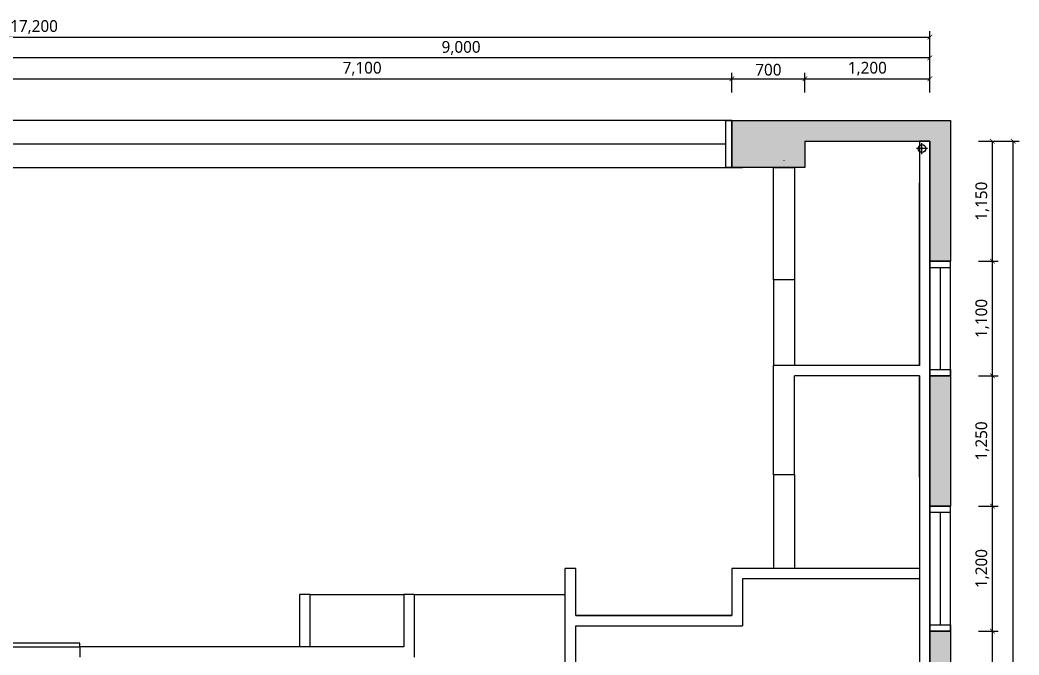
# Model space of a CAD drawing. Header units: metres. Extents: x 11578468 to 47831421, y -58341524 to -14256839.
# Drawn here: x 23850020 to 23859611, y -29133399 to -29127306 of the extents above; entities that cross this region are included whole.
import ezdxf

# ---------------------------------------------------------------- set-up
doc = ezdxf.new("R2010")
doc.units = ezdxf.units.M
doc.header["$LTSCALE"] = 50
doc.header["$MEASUREMENT"] = 0
doc.layers.get('0').update_dxf_attribs({"linetype": 'CONTINUOUS'})
doc.layers.get('DEFPOINTS').update_dxf_attribs({"linetype": 'CONTINUOUS'})
for name, color, linetype in [('3.기호.계단선', 30, 'CONTINUOUS'), ('wall', 3, 'CONTINUOUS'), ('WIN', 4, 'CONTINUOUS')]:
    doc.layers.add(name, color=color, linetype=linetype)
for name, color, linetype, lineweight in [('DIM', 7, 'CONTINUOUS', 15), ('ha', 8, 'CONTINUOUS', 5), ('wall2', 3, 'CONTINUOUS', 25)]:
    doc.layers.add(name, color=color, linetype=linetype, lineweight=lineweight)
doc.styles.add('N 맑은고딕', font='malgun.ttf')
doc.dimstyles.new('JJ IN 45', dxfattribs={"dimscale": 45, "dimtxt": 2.5, "dimasz": 1, "dimexe": 1.25, "dimexo": 1.5, "dimtad": 1, "dimdec": 6, "dimlunit": 6, "dimtxsty": 'N 맑은고딕', "dimblk": 'ARCHTICK', "dimcen": 2.5, "dimclrd": 256, "dimclre": 256, "dimclrt": 256, "dimadec": 0, "dimazin": 0, "dimtfac": 1, "dimtdec": 6, "dimtix": 1, "dimtmove": 0, "dimatfit": 3, "dimldrblk": 'ARCHTICK', "dimfxl": 1, "dimarcsym": 0})

# ---------------------------------------------------------------- blocks, each defined once
blk = doc.blocks.new('*U358')
at = {"layer": 'WIN', "linetype": 'Continuous'}
blk.add_line((60, -25), (7040, -25), dxfattribs=at)
for points in [[(0, -250), (7100, -250), (7100, 200), (0, 200)], [(0, -250), (60, -250), (60, 200), (0, 200)], [(7100, -250), (7040, -250), (7040, 200), (7100, 200)]]:
    blk.add_lwpolyline(points, close=True, dxfattribs=at)
blk = doc.blocks.new('*U1962')
at = {"layer": 'WIN', "linetype": 'Continuous'}
blk.add_line((60, 100), (1040, 100), dxfattribs=at)
for points in [[(0, 0), (1100, 0), (1100, 200), (0, 200)], [(0, 0), (60, 0), (60, 200), (0, 200)], [(1100, 0), (1040, 0), (1040, 200), (1100, 200)]]:
    blk.add_lwpolyline(points, close=True, dxfattribs=at)
blk = doc.blocks.new('*U1960')
at = {"layer": 'WIN', "linetype": 'Continuous'}
blk.add_line((60, 100), (1140, 100), dxfattribs=at)
for points in [[(0, 0), (1200, 0), (1200, 200), (0, 200)], [(0, 0), (60, 0), (60, 200), (0, 200)], [(1200, 0), (1140, 0), (1140, 200), (1200, 200)]]:
    blk.add_lwpolyline(points, close=True, dxfattribs=at)
blk = doc.blocks.new('_ArchTick')
at = {"color": 0, "linetype": 'ByBlock', "const_width": 0.15}
blk.add_lwpolyline([(-0.5, -0.5), (0.5, 0.5)], dxfattribs=at)
blk = doc.blocks.new('*D385')
at = {"layer": 'DEFPOINTS', "color": 0, "transparency": 16777216}
for p in [(23746102, -29128457), (23746102, -29129607), (23746302, -29129607)]:
    blk.add_point(p, dxfattribs=at)
at = {"layer": 'DIM', "lineweight": -2, "transparency": 16777216}
for p, q in [((23746169.5, -29128457), (23746358.3, -29128457)), ((23746302, -29128457), (23746302, -29129607)), ((23746169.5, -29129607), (23746358.3, -29129607))]:
    blk.add_line(p, q, dxfattribs=at)
at = {"layer": 'DIM', "lineweight": -2, "transparency": 16777216, "xscale": 45, "yscale": 45, "zscale": 45}
for p, rotation in [((23746302, -29128457), 90), ((23746302, -29129607), 270)]:
    blk.add_blockref('_ArchTick', p, dxfattribs=dict(at, rotation=rotation))
at = {"layer": 'DIM', "transparency": 16777216, "insert": (23746206, -29129032), "char_height": 112.5, "attachment_point": 5, "rotation": 90, "style": 'N 맑은고딕'}
blk.add_mtext('1,150', dxfattribs=at)
blk = doc.blocks.new('*D386')
at = {"layer": 'DEFPOINTS', "color": 0, "transparency": 16777216}
for p in [(23746102, -29129607), (23746102, -29130707), (23746302, -29130707)]:
    blk.add_point(p, dxfattribs=at)
at = {"layer": 'DIM', "lineweight": -2, "transparency": 16777216}
for p, q in [((23746169.5, -29129607), (23746358.3, -29129607)), ((23746302, -29129607), (23746302, -29130707)), ((23746169.5, -29130707), (23746358.3, -29130707))]:
    blk.add_line(p, q, dxfattribs=at)
at = {"layer": 'DIM', "lineweight": -2, "transparency": 16777216, "xscale": 45, "yscale": 45, "zscale": 45}
for p, rotation in [((23746302, -29129607), 90), ((23746302, -29130707), 270)]:
    blk.add_blockref('_ArchTick', p, dxfattribs=dict(at, rotation=rotation))
at = {"layer": 'DIM', "transparency": 16777216, "insert": (23746206, -29130157), "char_height": 112.5, "attachment_point": 5, "rotation": 90, "style": 'N 맑은고딕'}
blk.add_mtext('1,100', dxfattribs=at)
blk = doc.blocks.new('*D387')
at = {"layer": 'DEFPOINTS', "color": 0, "transparency": 16777216}
for p in [(23746102, -29130707), (23746102, -29131957), (23746302, -29131957)]:
    blk.add_point(p, dxfattribs=at)
at = {"layer": 'DIM', "lineweight": -2, "transparency": 16777216}
for p, q in [((23746169.5, -29130707), (23746358.3, -29130707)), ((23746302, -29130707), (23746302, -29131957)), ((23746169.5, -29131957), (23746358.3, -29131957))]:
    blk.add_line(p, q, dxfattribs=at)
at = {"layer": 'DIM', "lineweight": -2, "transparency": 16777216, "xscale": 45, "yscale": 45, "zscale": 45}
for p, rotation in [((23746302, -29130707), 90), ((23746302, -29131957), 270)]:
    blk.add_blockref('_ArchTick', p, dxfattribs=dict(at, rotation=rotation))
at = {"layer": 'DIM', "transparency": 16777216, "insert": (23746206, -29131332), "char_height": 112.5, "attachment_point": 5, "rotation": 90, "style": 'N 맑은고딕'}
blk.add_mtext('1,250', dxfattribs=at)
blk = doc.blocks.new('*D388')
at = {"layer": 'DEFPOINTS', "color": 0, "transparency": 16777216}
for p in [(23746102, -29131957), (23746102, -29133157), (23746302, -29133157)]:
    blk.add_point(p, dxfattribs=at)
at = {"layer": 'DIM', "lineweight": -2, "transparency": 16777216}
for p, q in [((23746169.5, -29131957), (23746358.3, -29131957)), ((23746302, -29131957), (23746302, -29133157)), ((23746169.5, -29133157), (23746358.3, -29133157))]:
    blk.add_line(p, q, dxfattribs=at)
at = {"layer": 'DIM', "lineweight": -2, "transparency": 16777216, "xscale": 45, "yscale": 45, "zscale": 45}
for p, rotation in [((23746302, -29131957), 90), ((23746302, -29133157), 270)]:
    blk.add_blockref('_ArchTick', p, dxfattribs=dict(at, rotation=rotation))
at = {"layer": 'DIM', "transparency": 16777216, "insert": (23746206, -29132557), "char_height": 112.5, "attachment_point": 5, "rotation": 90, "style": 'N 맑은고딕'}
blk.add_mtext('1,200', dxfattribs=at)
blk = doc.blocks.new('*D389')
at = {"layer": 'DEFPOINTS', "color": 0, "transparency": 16777216}
for p in [(23746102, -29133157), (23746102, -29139657), (23746302, -29139657)]:
    blk.add_point(p, dxfattribs=at)
at = {"layer": 'DIM', "lineweight": -2, "transparency": 16777216}
for p, q in [((23746169.5, -29133157), (23746358.3, -29133157)), ((23746302, -29133157), (23746302, -29139657)), ((23746169.5, -29139657), (23746358.3, -29139657))]:
    blk.add_line(p, q, dxfattribs=at)
at = {"layer": 'DIM', "lineweight": -2, "transparency": 16777216, "xscale": 45, "yscale": 45, "zscale": 45}
for p, rotation in [((23746302, -29133157), 90), ((23746302, -29139657), 270)]:
    blk.add_blockref('_ArchTick', p, dxfattribs=dict(at, rotation=rotation))
at = {"layer": 'DIM', "transparency": 16777216, "insert": (23746206.3, -29136407), "char_height": 112.5, "attachment_point": 5, "rotation": 90, "style": 'N 맑은고딕'}
blk.add_mtext('6,500', dxfattribs=at)
blk = doc.blocks.new('*D394')
at = {"layer": 'DEFPOINTS', "color": 0, "transparency": 16777216}
for p in [(23746102, -29128457), (23746502, -29128457), (23746102, -29144457)]:
    blk.add_point(p, dxfattribs=at)
at = {"layer": 'DIM', "lineweight": -2, "transparency": 16777216}
for p, q in [((23746169.5, -29128457), (23746558.3, -29128457)), ((23746502, -29144457), (23746502, -29128457)), ((23746169.5, -29144457), (23746558.3, -29144457))]:
    blk.add_line(p, q, dxfattribs=at)
at = {"layer": 'DIM', "lineweight": -2, "transparency": 16777216, "xscale": 45, "yscale": 45, "zscale": 45}
for p, rotation in [((23746502, -29128457), 90), ((23746502, -29144457), 270)]:
    blk.add_blockref('_ArchTick', p, dxfattribs=dict(at, rotation=rotation))
at = {"layer": 'DIM', "transparency": 16777216, "insert": (23746406, -29136457), "char_height": 112.5, "attachment_point": 5, "rotation": 90, "style": 'N 맑은고딕'}
blk.add_mtext('16,000', dxfattribs=at)
blk = doc.blocks.new('*D400')
at = {"layer": 'DEFPOINTS', "color": 0, "transparency": 16777216}
for p in [(23743802, -29127857), (23736702, -29128057), (23743802, -29128057)]:
    blk.add_point(p, dxfattribs=at)
at = {"layer": 'DIM', "lineweight": -2, "transparency": 16777216}
for p, q in [((23736702, -29127989.5), (23736702, -29127800.8)), ((23743802, -29127989.5), (23743802, -29127800.8)), ((23736702, -29127857), (23743802, -29127857))]:
    blk.add_line(p, q, dxfattribs=at)
at = {"layer": 'DIM', "lineweight": -2, "transparency": 16777216, "xscale": 45, "yscale": 45, "zscale": 45, "rotation": 180}
blk.add_blockref('_ArchTick', (23736702, -29127857), dxfattribs=at)
at = {"layer": 'DIM', "lineweight": -2, "transparency": 16777216, "xscale": 45, "yscale": 45, "zscale": 45}
blk.add_blockref('_ArchTick', (23743802, -29127857), dxfattribs=at)
at = {"layer": 'DIM', "transparency": 16777216, "insert": (23740252, -29127761), "char_height": 112.5, "attachment_point": 5, "style": 'N 맑은고딕'}
blk.add_mtext('7,100', dxfattribs=at)
blk = doc.blocks.new('*D401')
at = {"layer": 'DEFPOINTS', "color": 0, "transparency": 16777216}
for p in [(23744502, -29127857), (23743802, -29128057), (23744502, -29128057)]:
    blk.add_point(p, dxfattribs=at)
at = {"layer": 'DIM', "lineweight": -2, "transparency": 16777216}
for p, q in [((23743802, -29127989.5), (23743802, -29127800.8)), ((23744502, -29127989.5), (23744502, -29127800.8)), ((23743802, -29127857), (23744502, -29127857))]:
    blk.add_line(p, q, dxfattribs=at)
at = {"layer": 'DIM', "lineweight": -2, "transparency": 16777216, "xscale": 45, "yscale": 45, "zscale": 45, "rotation": 180}
blk.add_blockref('_ArchTick', (23743802, -29127857), dxfattribs=at)
at = {"layer": 'DIM', "lineweight": -2, "transparency": 16777216, "xscale": 45, "yscale": 45, "zscale": 45}
blk.add_blockref('_ArchTick', (23744502, -29127857), dxfattribs=at)
at = {"layer": 'DIM', "transparency": 16777216, "insert": (23744152, -29127770.8), "char_height": 112.5, "attachment_point": 5, "style": 'N 맑은고딕'}
blk.add_mtext('700', dxfattribs=at)
blk = doc.blocks.new('*D402')
at = {"layer": 'DEFPOINTS', "color": 0, "transparency": 16777216}
for p in [(23745702, -29127857), (23744502, -29128057), (23745702, -29128057)]:
    blk.add_point(p, dxfattribs=at)
at = {"layer": 'DIM', "lineweight": -2, "transparency": 16777216}
for p, q in [((23744502, -29127989.5), (23744502, -29127800.8)), ((23745702, -29127989.5), (23745702, -29127800.8)), ((23744502, -29127857), (23745702, -29127857))]:
    blk.add_line(p, q, dxfattribs=at)
at = {"layer": 'DIM', "lineweight": -2, "transparency": 16777216, "xscale": 45, "yscale": 45, "zscale": 45, "rotation": 180}
blk.add_blockref('_ArchTick', (23744502, -29127857), dxfattribs=at)
at = {"layer": 'DIM', "lineweight": -2, "transparency": 16777216, "xscale": 45, "yscale": 45, "zscale": 45}
blk.add_blockref('_ArchTick', (23745702, -29127857), dxfattribs=at)
at = {"layer": 'DIM', "transparency": 16777216, "insert": (23745102, -29127761), "char_height": 112.5, "attachment_point": 5, "style": 'N 맑은고딕'}
blk.add_mtext('1,200', dxfattribs=at)
blk = doc.blocks.new('*D403')
at = {"layer": 'DEFPOINTS', "color": 0, "transparency": 16777216}
for p in [(23736702, -29127657), (23736702, -29128057), (23745702, -29128057)]:
    blk.add_point(p, dxfattribs=at)
at = {"layer": 'DIM', "lineweight": -2, "transparency": 16777216}
for p, q in [((23736702, -29127989.5), (23736702, -29127600.8)), ((23745702, -29127989.5), (23745702, -29127600.8)), ((23745702, -29127657), (23736702, -29127657))]:
    blk.add_line(p, q, dxfattribs=at)
at = {"layer": 'DIM', "lineweight": -2, "transparency": 16777216, "xscale": 45, "yscale": 45, "zscale": 45, "rotation": 180}
blk.add_blockref('_ArchTick', (23736702, -29127657), dxfattribs=at)
at = {"layer": 'DIM', "lineweight": -2, "transparency": 16777216, "xscale": 45, "yscale": 45, "zscale": 45}
blk.add_blockref('_ArchTick', (23745702, -29127657), dxfattribs=at)
at = {"layer": 'DIM', "transparency": 16777216, "insert": (23741202, -29127561.3), "char_height": 112.5, "attachment_point": 5, "style": 'N 맑은고딕'}
blk.add_mtext('9,000', dxfattribs=at)
blk = doc.blocks.new('*D406')
at = {"layer": 'DEFPOINTS', "color": 0, "transparency": 16777216}
for p in [(23745702, -29127457), (23728502, -29128057), (23745702, -29128057)]:
    blk.add_point(p, dxfattribs=at)
at = {"layer": 'DIM', "lineweight": -2, "transparency": 16777216}
for p, q in [((23728502, -29127989.5), (23728502, -29127400.8)), ((23745702, -29127989.5), (23745702, -29127400.8)), ((23728502, -29127457), (23745702, -29127457))]:
    blk.add_line(p, q, dxfattribs=at)
at = {"layer": 'DIM', "lineweight": -2, "transparency": 16777216, "xscale": 45, "yscale": 45, "zscale": 45, "rotation": 180}
blk.add_blockref('_ArchTick', (23728502, -29127457), dxfattribs=at)
at = {"layer": 'DIM', "lineweight": -2, "transparency": 16777216, "xscale": 45, "yscale": 45, "zscale": 45}
blk.add_blockref('_ArchTick', (23745702, -29127457), dxfattribs=at)
at = {"layer": 'DIM', "transparency": 16777216, "insert": (23737102, -29127361), "char_height": 112.5, "attachment_point": 5, "style": 'N 맑은고딕'}
blk.add_mtext('17,200', dxfattribs=at)
blk = doc.blocks.new('sdagdgds')
at = {"layer": 'ha', "transparency": 33554687}
h = blk.add_hatch(color=256, dxfattribs=at)
h.dxf.hatch_style = 1
h.paths.add_polyline_path([(23725502, -29128457), (23728302, -29128457), (23728302, -29132607), (23728502, -29132607), (23728502, -29128257), (23728302, -29128257), (23725302, -29128257), (23725302, -29132557), (23725502, -29132557)])
h.paths.add_polyline_path([(23728502, -29133657), (23728302, -29133657), (23728302, -29133757), (23725502, -29133757), (23725502, -29133657), (23725302, -29133657), (23725302, -29133757), (23724848.0976572, -29133757), (23724752, -29133757), (23724752, -29136507), (23725152, -29136507), (23725152, -29137657), (23725352, -29137657), (23725352, -29137507), (23727752, -29137507), (23727952, -29137507), (23727952, -29137307), (23725352, -29137307), (23725352, -29136507), (23727052, -29136507), (23727052, -29136707), (23727252, -29136707), (23727252, -29136507), (23727252, -29135757), (23727252, -29135707), (23727052, -29135707), (23727052, -29135757), (23727052, -29136307), (23725352, -29136307), (23724952, -29136307), (23724952, -29133957), (23727052, -29133957), (23727052, -29134507), (23727252, -29134507), (23727252, -29133957), (23728502, -29133957)])
h.paths.add_polyline_path([(23727952, -29138607), (23727752, -29138607), (23727752, -29139637), (23725352, -29139637), (23725352, -29139457), (23725152, -29139457), (23725152, -29140057), (23725352, -29140057), (23725352, -29139837), (23727752, -29139837), (23727752, -29139907), (23727952, -29139907), (23727952, -29139837)])
h.paths.add_polyline_path([(23727952, -29141007), (23727752, -29141007), (23727752, -29142007), (23725352, -29142007), (23725352, -29141857), (23725152, -29141857), (23725152, -29144557), (23725652, -29144557), (23725652, -29144657), (23729552, -29144657), (23729552, -29144457), (23725852, -29144457), (23725852, -29144357), (23725352, -29144357), (23725352, -29142207), (23727952, -29142207)])
h.paths.add_polyline_path([(23731552, -29144307), (23730852, -29144307), (23730852, -29144457), (23730732, -29144457), (23730732, -29144657), (23732052, -29144657), (23732052, -29144457), (23731552, -29144457)])
h.paths.add_polyline_path([(23739502, -29144457), (23736702, -29144457), (23736702, -29144307), (23736002, -29144307), (23736002, -29144457), (23733202, -29144457), (23733202, -29144657), (23739502, -29144657)])
h.paths.add_polyline_path([(23745902, -29143307), (23745702, -29143307), (23745702, -29144457), (23744702, -29144457), (23744702, -29144307), (23744002, -29144307), (23744002, -29144457), (23743102, -29144457), (23743102, -29144657), (23745902, -29144657)])
h.paths.add_polyline_path([(23745902, -29133157), (23745702, -29133157), (23745702, -29139657), (23745902, -29139657)])
h.paths.add_polyline_path([(23745902, -29140857), (23745702, -29140857), (23745702, -29142157), (23745902, -29142157)])
h.paths.add_polyline_path([(23744602, -29136307), (23743902, -29136307), (23743902, -29136657), (23744602, -29136657)])
h.paths.add_polyline_path([(23736702, -29136307), (23736002, -29136307), (23736002, -29136657), (23736702, -29136657)])
h.paths.add_polyline_path([(23731602, -29136307), (23730902, -29136307), (23730902, -29136657), (23731602, -29136657)])
h.paths.add_polyline_path([(23745902, -29130707), (23745702, -29130707), (23745702, -29131957), (23745902, -29131957)])
h.paths.add_polyline_path([(23745902, -29128257), (23743802, -29128257), (23743802, -29128457), (23743802, -29128707), (23744502, -29128707), (23744502, -29128457), (23745702, -29128457), (23745702, -29129607), (23745902, -29129607)])
h.paths.add_polyline_path([(23731602, -29128457), (23731602, -29128257), (23730902, -29128257), (23730902, -29130107), (23731102, -29130107), (23731102, -29128707), (23731602, -29128707)])
h.paths.add_polyline_path([(23736702, -29128257), (23736002, -29128257), (23736002, -29128457), (23736002, -29128707), (23736702, -29128707), (23736702, -29128457)])
at = {"layer": 'wall'}
for p, q in [((23743802, -29128257), (23745902, -29128257)), ((23743802, -29128457), (23743802, -29128257)), ((23745902, -29128257), (23745902, -29129607)), ((23743802, -29128707), (23743802, -29128457)), ((23744502, -29128457), (23745702, -29128457)), ((23744502, -29128457), (23744502, -29128707)), ((23744502, -29128457), (23744502, -29128707)), ((23745702, -29128457), (23745702, -29129607)), ((23744502, -29128707), (23743802, -29128707)), ((23745702, -29129607), (23745902, -29129607)), ((23745702, -29130707), (23745702, -29131957)), ((23745702, -29130707), (23745902, -29130707)), ((23745902, -29130707), (23745902, -29131957)), ((23745702, -29131957), (23745902, -29131957)), ((23745702, -29133157), (23745702, -29139657)), ((23745702, -29133157), (23745902, -29133157)), ((23745902, -29133157), (23745902, -29139657))]:
    blk.add_line(p, q, dxfattribs=at)
at = {"layer": 'WIN', "linetype": 'Continuous'}
blk.add_blockref('*U358', (23736702, -29128457), dxfattribs=at)
at = {"layer": 'WIN', "linetype": 'Continuous', "rotation": 270}
for name, p in [('*U1962', (23745702, -29129607)), ('*U1960', (23745702, -29131957))]:
    blk.add_blockref(name, p, dxfattribs=at)
at = {"layer": 'DIM'}
for base, p1, p2, picture, middle in [((23745702, -29127457), (23728502, -29128057), (23745702, -29128057), '*D406', (23737102, -29127361.0081521794)), ((23736702, -29127657), (23745702, -29128057), (23736702, -29128057), '*D403', (23741202, -29127561.3138586991)), ((23743802, -29127857), (23736702, -29128057), (23743802, -29128057), '*D400', (23740252, -29127761.0081521794)), ((23744502, -29127857), (23743802, -29128057), (23744502, -29128057), '*D401', (23744152, -29127770.7525475509)), ((23745702, -29127857), (23744502, -29128057), (23745702, -29128057), '*D402', (23745102, -29127761.0081521794))]:
    dim = blk.add_linear_dim(base=base, p1=p1, p2=p2, dimstyle='JJ IN 45', dxfattribs=at)
    dim.commit()
    dim.dimension.update_dxf_attribs({"geometry": picture, "text_midpoint": middle})
for base, p1, p2, picture, middle in [((23746302.0000000298, -29129607.0000000112), (23746102, -29128457), (23746102, -29129607), '*D385', (23746206.0081521906, -29129032.0000000112)), ((23746502.0000000298, -29128457.0000000112), (23746102, -29144457), (23746102, -29128457), '*D394', (23746406.0081521906, -29136457.0000000112)), ((23746302.0000000298, -29130707.0000000112), (23746102, -29129607), (23746102, -29130707), '*D386', (23746206.0081521906, -29130157.0000000112)), ((23746302.0000000298, -29131957.0000000112), (23746102, -29130707), (23746102, -29131957), '*D387', (23746206.0081521906, -29131332.0000000112)), ((23746302.0000000298, -29133157.0000000112), (23746102, -29131957), (23746102, -29133157), '*D388', (23746206.0081521906, -29132557.0000000112)), ((23746302.0000000298, -29139657.0000000112), (23746102, -29133157), (23746102, -29139657), '*D389', (23746206.3138587102, -29136407.0000000112))]:
    dim = blk.add_linear_dim(base=base, p1=p1, p2=p2, angle=90, dimstyle='JJ IN 45', dxfattribs=at)
    dim.commit()
    dim.dimension.update_dxf_attribs({"geometry": picture, "text_midpoint": middle})

msp = doc.modelspace()

# ---------------------------------------------------------------- linework, layer by layer
at = {"ltscale": 30}
for p, q in [((23858679.6, -29128591.8), (23858679.6, -29128486.8)), ((23858732.1, -29128539.3), (23858627.1, -29128539.3))]:
    msp.add_line(p, q, dxfattribs=at)
msp.add_circle((23858679.6, -29128539.3), 37.5, dxfattribs=at)
at = {"layer": 'wall', "ltscale": 10}
for p, q in [((23857355, -29128656.1), (23857355, -29128654.2)), ((23856855, -29128719.8), (23856955, -29128719.8)), ((23857255, -29128759.8), (23857255, -29128719.8)), ((23858655, -29130620.8), (23858655, -29128869.8)), ((23857255, -29129800.8), (23857255, -29130620.8)), ((23857455, -29129800.8), (23857455, -29130620.8)), ((23858655, -29130620.8), (23857255, -29130620.8)), ((23857255, -29130720.8), (23857255, -29130620.8)), ((23857955, -29130720.8), (23857455, -29130720.8)), ((23858655, -29130720.8), (23857955, -29130720.8)), ((23858655, -29131692.7), (23858655, -29130720.8)), ((23857255, -29131669.8), (23857255, -29131320.8)), ((23857455, -29131669.8), (23857255, -29131669.8)), ((23857255, -29131669.8), (23857255, -29132569.8)), ((23857455, -29131669.8), (23857455, -29132569.8)), ((23855355, -29132569.8), (23855255, -29132569.8)), ((23856855, -29132569.8), (23856855, -29133019.8)), ((23857255, -29132569.8), (23856855, -29132569.8)), ((23858655, -29132569.8), (23857255, -29132569.8)), ((23856955, -29132669.8), (23856955, -29133119.8)), ((23858655, -29132669.8), (23856955, -29132669.8)), ((23852805, -29132819.8), (23853705, -29132819.8)), ((23853805, -29132819.8), (23853705, -29132819.8)), ((23853705, -29132819.8), (23853705, -29133319.8)), ((23853805, -29132819.8), (23853805, -29133419.8)), ((23853805, -29132819.8), (23855255, -29132819.8)), ((23853705, -29133319.8), (23850593.2, -29133319.8))]:
    msp.add_line(p, q, dxfattribs=at)
for points in [[(23858655, -29130720.8), (23858655, -29144319.8), (23858755, -29144319.8), (23858755, -29128469.8), (23858655, -29128469.8), (23858655, -29130620.8)], [(23857255, -29131320.8), (23857255, -29131320.8), (23857255, -29130720.8)], [(23857455, -29131669.8), (23857455, -29130720.8)], [(23852805, -29133319.8), (23852805, -29132819.8), (23852705, -29132819.8), (23852705, -29133319.8)]]:
    msp.add_lwpolyline(points, dxfattribs=at)
for points in [[(23857455, -29129800.8), (23857255, -29129800.8), (23857255, -29128719.8), (23857455, -29128719.8)], [(23849681.4, -29133319.8), (23850593.2, -29133319.8), (23850593.2, -29133284.8), (23849681.4, -29133284.8)]]:
    msp.add_lwpolyline(points, close=True, dxfattribs=at)
at = {"layer": 'wall2'}
for p, q in [((23858655, -29128619.8), (23858655, -29130620.8)), ((23858655, -29130720.8), (23858655, -29132719.8)), ((23855255, -29135469.8), (23855255, -29132569.8)), ((23855355, -29133019.8), (23855355, -29132569.8)), ((23858655, -29132569.8), (23858655, -29136319.8)), ((23855355, -29133019.8), (23856855, -29133019.8)), ((23856855, -29133019.8), (23855355, -29133019.8)), ((23855355, -29133119.8), (23856955, -29133119.8)), ((23855355, -29135469.8), (23855355, -29133119.8)), ((23850593.2, -29133319.8), (23850593.2, -29133419.8))]:
    msp.add_line(p, q, dxfattribs=at)

# ---------------------------------------------------------------- block references
at = {"layer": '3.기호.계단선'}
msp.add_blockref('sdagdgds', (113053, -12.8), dxfattribs=at)

doc.saveas('drawing.dxf')
